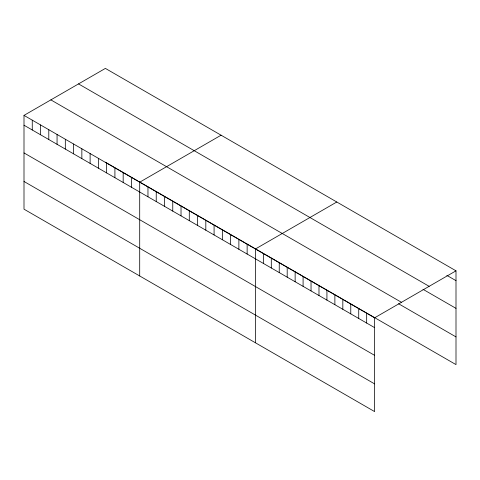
<?xml version="1.0" encoding="UTF-8"?>
<svg xmlns="http://www.w3.org/2000/svg" width="480" height="480" viewBox="0 0 480 480"><rect width="100%" height="100%" fill="white"/><g stroke="black" fill="none" stroke-linecap="round" stroke-linejoin="round"><path stroke-width="0.72" d="M24 115.386L374.616 317.814L374.616 411.6L24 209.172L24 115.386L105.384 68.4L456 270.828L456 364.614L344.736 300.378M221.088 135.198L139.704 182.19L139.704 275.976M336.792 202.002L255.408 248.988L255.408 342.774M374.616 317.814L456 270.828M446.832 275.364L456 280.656M78.528 83.904L429.144 286.332M422.988 289.302L456 308.364M50.856 99.882L401.472 302.31M398.538 303.732L456 336.906M105.384 162.186L129.546 176.136M130.176 176.502L137.808 180.906M138.444 181.272L212.826 224.214M213.462 224.58L237.618 238.53M238.254 238.896L245.244 242.934M245.88 243.3L253.512 247.704M254.148 248.07L344.124 300.024M24 125.22L374.616 327.642M24 152.922L374.616 355.35M24 181.47L374.616 383.892M366.666 313.224L366.666 323.058M358.722 308.634L358.722 318.468M350.772 304.05L350.772 313.878M342.828 299.46L342.828 309.288M334.878 294.87L334.878 304.704M326.928 290.286L326.928 300.114M318.984 285.696L318.984 295.524M311.034 281.106L311.034 290.934M303.09 276.516L303.09 286.35M295.14 271.932L295.14 281.76M287.196 267.342L287.196 277.17M279.246 262.752L279.246 272.586M271.302 258.168L271.302 267.996M263.352 253.578L263.352 263.406M247.14 244.218L247.14 254.046M238.878 239.448L238.878 249.276M230.61 234.672L230.61 244.506M222.348 229.902L222.348 239.73M214.086 225.132L214.086 234.96M205.818 220.362L205.818 230.19M197.556 215.586L197.556 225.42M189.288 210.816L189.288 220.65M181.026 206.046L181.026 215.874M172.758 201.276L172.758 211.104M164.496 196.5L164.496 206.334M156.234 191.73L156.234 201.564M147.966 186.96L147.966 196.788M131.436 177.414L131.436 187.248M123.174 172.644L123.174 182.478M114.912 167.874L114.912 177.702M106.644 163.104L106.644 172.932M98.382 158.334L98.382 168.162M90.114 153.558L90.114 163.392M81.852 148.788L81.852 158.616M73.584 144.018L73.584 153.846M65.322 139.248L65.322 149.076M57.06 134.472L57.06 144.306M48.792 129.702L48.792 139.53M40.53 124.932L40.53 134.76M32.262 120.162L32.262 129.99"/></g></svg>
